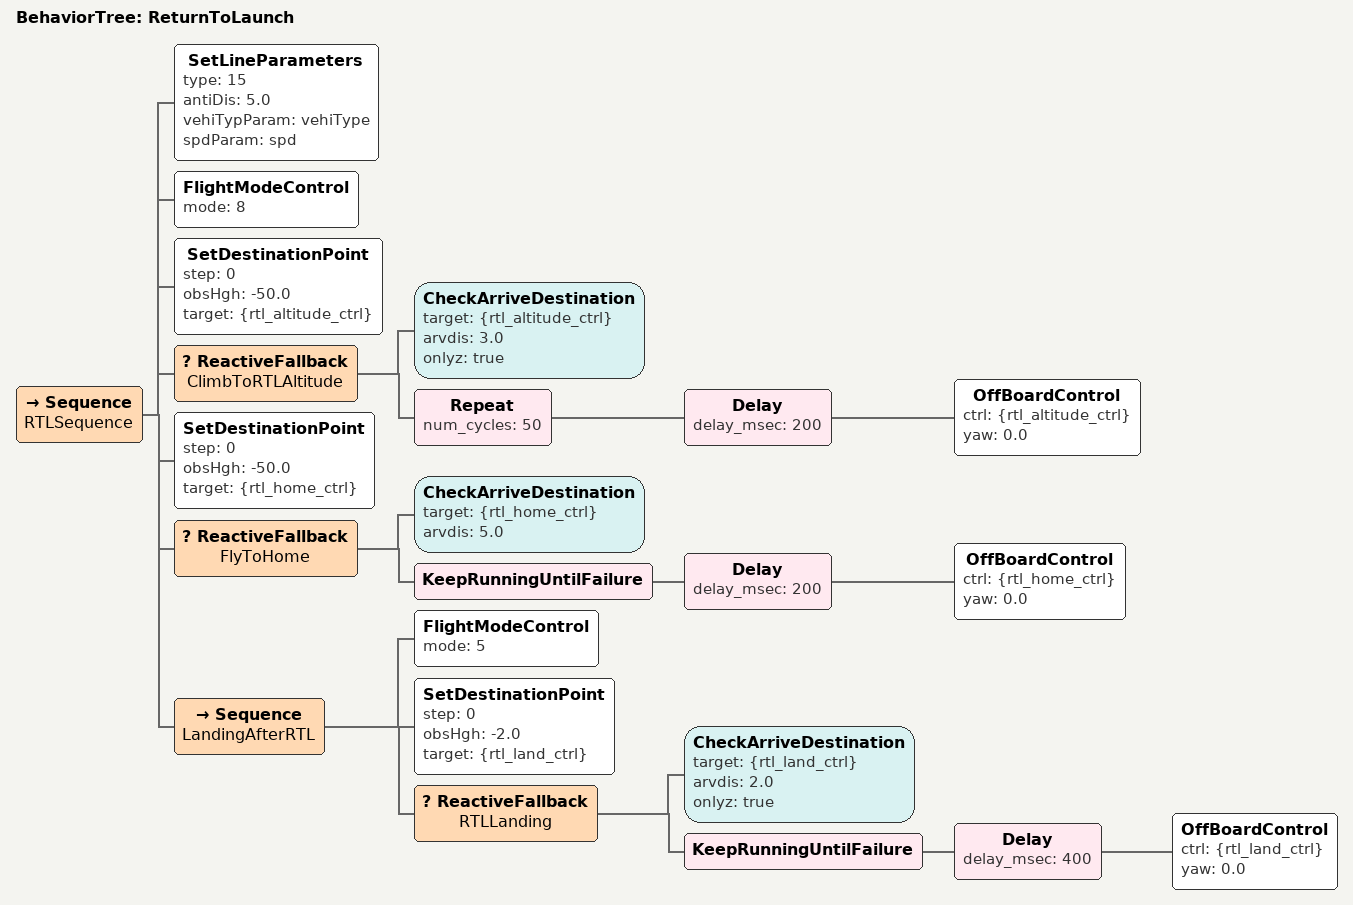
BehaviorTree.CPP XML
<?xml version="1.0" encoding="UTF-8"?>
<root BTCPP_format="4">
    <BehaviorTree ID="ReturnToLaunch">
        <Sequence name="RTLSequence">
            <!-- 1. 设置返航参数 -->
            <SetLineParameters
                    type="15"
                    antiDis="5.0"
                    vehiTypParam="vehiType"
                    spdParam="spd"
            />

            <!-- 2. 切换到返航模式 -->
            <FlightModeControl mode="8"/>

            <!-- 3. 设置返航高度（先上升到安全高度） -->
            <SetDestinationPoint
                    step="0"
                    obsHgh="-50.0"
                    target="{rtl_altitude_ctrl}"
            />

            <!-- 4. 上升到返航高度 -->
            <ReactiveFallback name="ClimbToRTLAltitude">
                <CheckArriveDestination
                        target="{rtl_altitude_ctrl}"
                        arvdis="3.0"
                        onlyz="true"
                />
                <Repeat num_cycles="50">
                    <Delay delay_msec="200">
                        <OffBoardControl
                                ctrl="{rtl_altitude_ctrl}"
                                yaw="0.0"
                        />
                    </Delay>
                </Repeat>
            </ReactiveFallback>

            <!-- 5. 设置Home点位置 -->
            <SetDestinationPoint
                    step="0"
                    obsHgh="-50.0"
                    target="{rtl_home_ctrl}"
            />

            <!-- 6. 飞向Home点 -->
            <ReactiveFallback name="FlyToHome">
                <!-- 检查是否到达Home点 -->
                <CheckArriveDestination
                        target="{rtl_home_ctrl}"
                        arvdis="5.0"
                />
                <!-- 持续返航控制 -->
                <KeepRunningUntilFailure>
                    <Delay delay_msec="200">
                        <OffBoardControl
                                ctrl="{rtl_home_ctrl}"
                                yaw="0.0"
                        />
                    </Delay>
                </KeepRunningUntilFailure>
            </ReactiveFallback>

            <!-- 7. 到达Home点后降落 -->
            <Sequence name="LandingAfterRTL">
                <FlightModeControl mode="5"/>

                <SetDestinationPoint
                        step="0"
                        obsHgh="-2.0"
                        target="{rtl_land_ctrl}"
                />

                <!-- 降落到地面 -->
                <ReactiveFallback name="RTLLanding">
                    <CheckArriveDestination
                            target="{rtl_land_ctrl}"
                            arvdis="2.0"
                            onlyz="true"
                    />
                    <KeepRunningUntilFailure>
                        <Delay delay_msec="400">
                            <OffBoardControl
                                    ctrl="{rtl_land_ctrl}"
                                    yaw="0.0"
                            />
                        </Delay>
                    </KeepRunningUntilFailure>
                </ReactiveFallback>
            </Sequence>
        </Sequence>
    </BehaviorTree>
</root>
